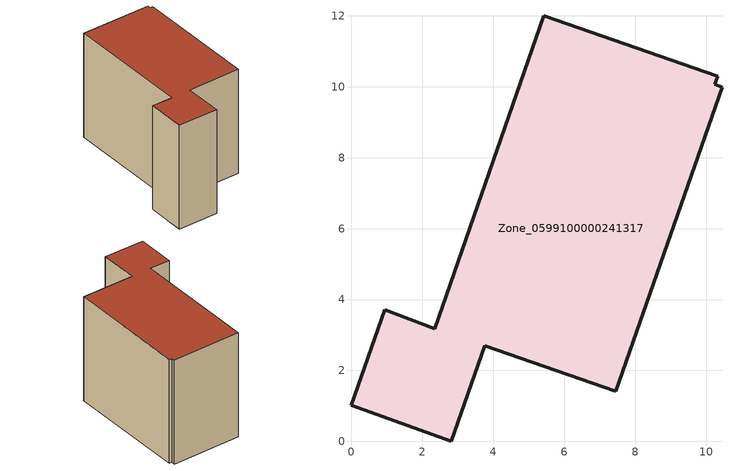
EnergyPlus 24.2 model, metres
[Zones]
Zone_0599100000241317
 floor ground (C_G): 2.82,0 0,1.02 0.94,3.72 2.35,3.18 5.43,12.01 10.33,10.3 10.25,10.07 10.45,9.98 7.46,1.41 3.75,2.7 z0
 wall outside (C_F): 2.35,3.18 0.94,3.72 0,1.02 2.82,0 3.75,2.7 7.46,1.41 10.45,9.98 10.25,10.07 10.33,10.3 5.43,12.01 2.35,3.18 z0:8.05
 roof outside (C_R): 7.46,1.41 10.45,9.98 10.25,10.07 10.33,10.3 5.43,12.01 2.35,3.18 0.94,3.72 0,1.02 2.82,0 3.75,2.7 z8.05
[BUILDING]
Pand.0599100000241317: North Axis=0; Terrain=City; Loads Convergence Tolerance Value=0.04; Temperature Convergence Tolerance Value=0.4; Solar Distribution=FullExterior; Maximum Number of Warmup Days=25; Minimum Number of Warmup Days=1
[Site:Location]
Rotterdam.The.Hague.AP_ZH_NLD Design_Conditions: Latitude=51.96; Longitude=4.45; Time Zone=1; Elevation=-4.5
[SITE:GROUNDTEMPERATURE:BUILDINGSURFACE]
18, 18, 18, 18, 18, 18, 18, 18, 18, 18, 18, 18
[MATERIAL] Thermal Absorptance=0.9; Solar Absorptance=0.7; Visible Absorptance=0.7
Name | Roughness | Thickness | Conductivity | Density | Specific Heat
G.TI.1992-2005 | MediumSmooth | 0.15 | 0.06 | 540 | 1210
F.TI.1992-2005 | Rough | 0.3 | 0.12 | 1920 | 840
R.TI.1992-2005 | MediumRough | 0.2 | 0.08 | 1500 | 1000
[CONSTRUCTION]
C_G: G.TI.1992-2005
C_F: F.TI.1992-2005
C_R: R.TI.1992-2005
[ZONE]
Zone_0599100000241317: Type=1; Multiplier=1; Ceiling Height=Autocalculate; Volume=Autocalculate; Floor Area=autocalculate; Part of Total Floor Area=Yes
[ZONEINFILTRATION:DESIGNFLOWRATE]
Infil_Zone_0599100000241317: Zone or ZoneList or Space or SpaceList=Zone_0599100000241317; Schedule=AlwaysOn; Design Flow Rate Calculation Method=Flow/Area; Flow Rate per Floor Area=0.0015; Constant Term Coefficient=1; Temperature Term Coefficient=0; Velocity Term Coefficient=0; Velocity Squared Term Coefficient=0
[HVACTEMPLATE:ZONE:IDEALLOADSAIRSYSTEM]
Zone_0599100000241317: Maximum Heating Supply Air Temperature=50; Minimum Cooling Supply Air Temperature=13; Maximum Heating Supply Air Humidity Ratio=0.0156; Minimum Cooling Supply Air Humidity Ratio=0.0077; Heating Limit=NoLimit; Cooling Limit=NoLimit; Dehumidification Control Type=ConstantSensibleHeatRatio; Cooling Sensible Heat Ratio=0.7; Dehumidification Setpoint=60; Humidification Control Type=None; Humidification Setpoint=30; Outdoor Air Method=None; Outdoor Air Flow Rate per Person=0.00944; Outdoor Air Flow Rate per Zone Floor Area=0; Outdoor Air Flow Rate per Zone=0; Demand Controlled Ventilation Type=None; Outdoor Air Economizer Type=NoEconomizer; Heat Recovery Type=None; Sensible Heat Recovery Effectiveness=0.7; Latent Heat Recovery Effectiveness=0.65
[ZONECONTROL:THERMOSTAT]
ThermostatControl_Zone_0599100000241317: Zone or ZoneList=Zone_0599100000241317; Control Type Schedule=DualSetpointControlType; Control 1=Thermostat_Zone_0599100000241317; Temperature Difference Between Cutout And Setpoint=0
[THERMOSTATSETPOINT:DUALSETPOINT]
Thermostat_Zone_0599100000241317: Heating Setpoint Temperature Schedule=HeatingSetpoint_Zone_0599100000241317; Cooling Setpoint Temperature Schedule=CoolingSetpoint_Zone_0599100000241317
[SCHEDULE:COMPACT]
HeatingSetpoint_Zone_0599100000241317: Through: 12/31, For: AllDays, Until: 24:00, 21
CoolingSetpoint_Zone_0599100000241317: Through: 12/31, For: AllDays, Until: 24:00, 24
DualSetpointControlType: Through: 12/31, For: AllDays, Until: 24:00, 4
AlwaysOn: Through: 12/31, For: AllDays, Until: 24:00, 1
